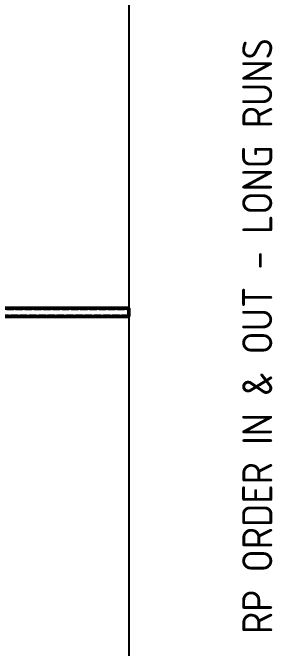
# Model space of a CAD drawing. Header units: millimetres. Extents: x -677815 to 476396, y -125373 to 39000.
# Drawn here: x 473371 to 476396, y -38630 to -31220 of the extents above; entities that cross this region are included whole.
import ezdxf

# ---------------------------------------------------------------- set-up
doc = ezdxf.new("R2010")
doc.units = ezdxf.units.MM
doc.linetypes.add('Xref Rapid Pick$0$AM_ISO02W050', pattern=[7.5, 6, -1.5])
doc.linetypes.add('Xref Rapid Pick$0$AM_ISO02W050x2', pattern=[3.75, 3, -0.75])
for name, color, linetype, lineweight in [('AM_BOR', 4, 'Continuous', 25), ('Xref Rapid Pick$0$Dims', 7, 'Continuous', 50), ('Xref Rapid Pick$0$S Cont 2.5', 7, 'Continuous', 50), ('Xref Rapid Pick$0$S Hidden', 9, 'Xref Rapid Pick$0$AM_ISO02W050', 25)]:
    doc.layers.add(name, color=color, linetype=linetype, lineweight=lineweight)
doc.layers.add('Xref Rapid Pick$0$B', color=4, linetype='Continuous')
doc.styles.add('Xref Rapid Pick$0$ACISOTS', font='isocp.shx', dxfattribs={"height": 1})

# ---------------------------------------------------------------- blocks, each defined once
blk = doc.blocks.new('Xref Rapid Pick$0$column 100x100x5')
at = {"layer": 'Xref Rapid Pick$0$S Cont 2.5'}
for p, q in [((-50, 0), (-50, -3395)), ((50, 0), (-50, 0)), ((50, -3395), (50, 0)), ((-50, -3395), (50, -3395))]:
    blk.add_line(p, q, dxfattribs=at)
at = {"layer": 'Xref Rapid Pick$0$S Hidden', "linetype": 'Xref Rapid Pick$0$AM_ISO02W050x2', "lineweight": 50}
for p, q in [((-46, 0), (-46, -3395)), ((46, -3395), (46, 0))]:
    blk.add_line(p, q, dxfattribs=at)
blk = doc.blocks.new('Xref Rapid Pick')
at = {"layer": 'Xref Rapid Pick$0$B'}
blk.add_line((474724.3, -7882.2), (474724.3, -65187.8), dxfattribs=at)
at = {"layer": 'Xref Rapid Pick$0$B', "rotation": 90}
blk.add_blockref('Xref Rapid Pick$0$column 100x100x5', (471329.3, -34712.7), dxfattribs=at)
at = {"layer": 'Xref Rapid Pick$0$Dims', "color": 40, "insert": (476221.2, -34990.5), "char_height": 350, "width": 8202.944, "attachment_point": 5, "rotation": 90, "style": 'Xref Rapid Pick$0$ACISOTS'}
blk.add_mtext('RP ORDER IN & OUT - LONG RUNS', dxfattribs=at)

msp = doc.modelspace()

# ---------------------------------------------------------------- block references
at = {"layer": 'AM_BOR'}
msp.add_blockref('Xref Rapid Pick', (0, 0), dxfattribs=at)

doc.saveas('drawing.dxf')
